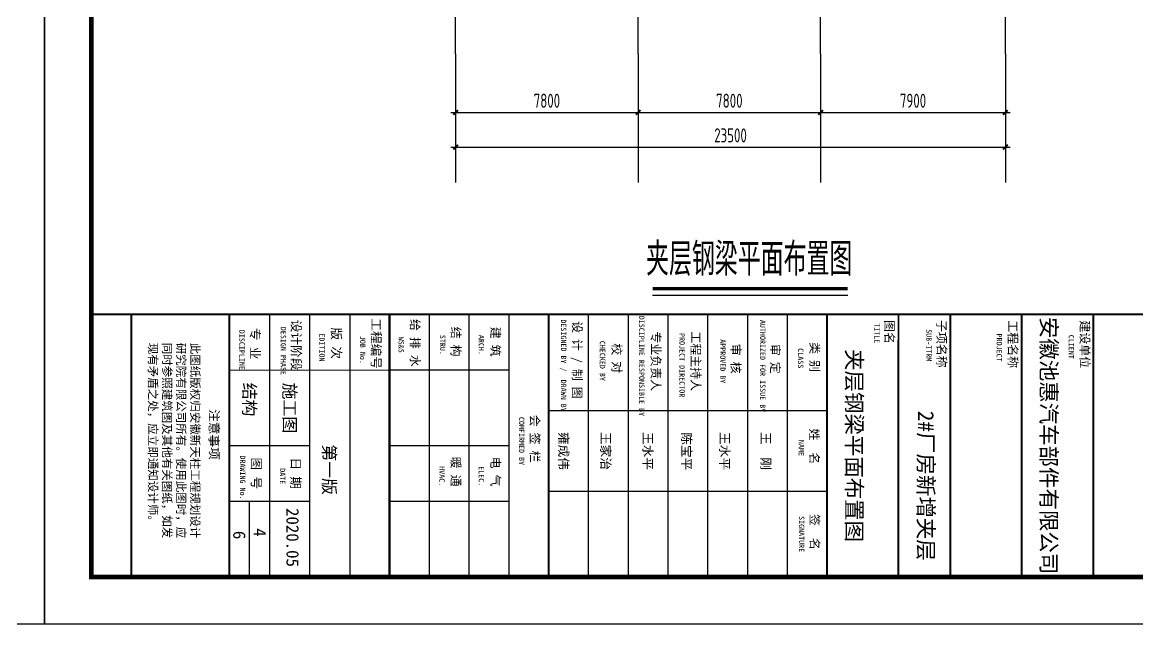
# Model space of a CAD drawing. Extents: x -32169 to 443031, y -120117 to 204739.
# Drawn here: x 215281 to 262960, y -120117 to -94411 of the extents above; entities that cross this region are included whole.
import ezdxf
from ezdxf.enums import TextEntityAlignment as Align

# ---------------------------------------------------------------- set-up
doc = ezdxf.new("R2010")
doc.units = 0
doc.header["$LTSCALE"] = 1000
doc.linetypes.add('CONTINOUS', pattern=[0])
doc.linetypes.add('DOTE', pattern=[2.42, 2, -0.2, 0.02, -0.2])
doc.layers.get('0').update_dxf_attribs({"linetype": 'CONTINUOUS'})
doc.layers.get('Defpoints').update_dxf_attribs({"linetype": 'CONTINUOUS'})
for name, color, linetype in [('46', 7, 'CONTINUOUS'), ('AXIS', 3, 'CONTINUOUS'), ('DIM', 3, 'CONTINUOUS'), ('DIM_SYMB', 3, 'CONTINOUS'), ('DOTE', 1, 'CONTINUOUS'), ('PUB_TEXT', 7, 'CONTINUOUS'), ('PUB_TITLE', 3, 'CONTINUOUS')]:
    doc.layers.add(name, color=color, linetype=linetype)
doc.styles.add('TQ', font='')
doc.styles.add('TSSD_Dimension', font='Tssdeng.shx', dxfattribs={"width": 0.7, "bigfont": 'hztxt.shx'})
doc.styles.add('TSSD_Label', font='tssdeng.shx', dxfattribs={"width": 0.7, "bigfont": 'hztxt.shx'})
doc.styles.get('TQ').set_extended_font_data('SimSun')
doc.dimstyles.new('TSSD_200_200', dxfattribs={"dimtxt": 600, "dimasz": 200, "dimexe": 200, "dimexo": 500, "dimgap": 200, "dimtad": 1, "dimdec": 0, "dimzin": 0, "dimdsep": 46, "dimtxsty": 'TSSD_Dimension', "dimblk": 'ARCHTICK', "dimblk1": 'ARCHTICK', "dimblk2": 'ARCHTICK', "dimcen": 0, "dimdle": 200, "dimclrt": 7, "dimadec": 0, "dimazin": 0, "dimtfac": 1, "dimtdec": 0, "dimtix": 1, "dimtmove": 2, "dimatfit": 3, "dimfxl": 1, "dimtolj": 1, "dimtzin": 0, "dimarcsym": 0})

# ---------------------------------------------------------------- blocks, each defined once
blk = doc.blocks.new('ly')
at = {"layer": 'PUB_TEXT', "color": 4, "insert": (-5884, 1715), "char_height": 212, "width": 5144.75, "attachment_point": 1, "style": 'TQ'}
blk.add_mtext('此图纸版权归安徽新天柱工程规划设计研究院有限公司所有。使用此图时，应同时参照建筑图及其他有关图纸，如发现有矛盾之处，应立即通知设计师。', dxfattribs=at)
blk = doc.blocks.new('_ArchTick')
at = {"color": 0, "linetype": 'ByBlock', "const_width": 0.4}
blk.add_lwpolyline([(-0.5, -0.5), (0.5, 0.5)], dxfattribs=at)
blk = doc.blocks.new('*D529')
at = {"layer": 'Defpoints', "color": 0}
for p in [(233805, -95763), (241605, -95763), (241605, -98264)]:
    blk.add_point(p, dxfattribs=at)
at = {"layer": 'DIM', "color": 0, "lineweight": -2}
for p, q in [((233805, -96263), (233805, -98464)), ((241605, -96263), (241605, -98464)), ((233605, -98264), (241805, -98264))]:
    blk.add_line(p, q, dxfattribs=at)
at = {"layer": 'DIM', "color": 0, "lineweight": -2, "xscale": 200, "yscale": 200, "zscale": 200, "rotation": 180}
blk.add_blockref('_ArchTick', (233805, -98264), dxfattribs=at)
at = {"layer": 'DIM', "color": 0, "lineweight": -2, "xscale": 200, "yscale": 200, "zscale": 200}
blk.add_blockref('_ArchTick', (241605, -98264), dxfattribs=at)
at = {"layer": 'DIM', "color": 7, "insert": (237705, -97764), "char_height": 600, "attachment_point": 5, "style": 'TSSD_Dimension'}
blk.add_mtext('\\A1;7800', dxfattribs=at)
blk = doc.blocks.new('*D530')
at = {"layer": 'Defpoints', "color": 0}
for p in [(241605, -95763), (249405, -95763), (249405, -98264)]:
    blk.add_point(p, dxfattribs=at)
at = {"layer": 'DIM', "color": 0, "lineweight": -2}
for p, q in [((241605, -96263), (241605, -98464)), ((249405, -96263), (249405, -98464)), ((241405, -98264), (249605, -98264))]:
    blk.add_line(p, q, dxfattribs=at)
at = {"layer": 'DIM', "color": 0, "lineweight": -2, "xscale": 200, "yscale": 200, "zscale": 200, "rotation": 180}
blk.add_blockref('_ArchTick', (241605, -98264), dxfattribs=at)
at = {"layer": 'DIM', "color": 0, "lineweight": -2, "xscale": 200, "yscale": 200, "zscale": 200}
blk.add_blockref('_ArchTick', (249405, -98264), dxfattribs=at)
at = {"layer": 'DIM', "color": 7, "insert": (245505, -97764), "char_height": 600, "attachment_point": 5, "style": 'TSSD_Dimension'}
blk.add_mtext('\\A1;7800', dxfattribs=at)
blk = doc.blocks.new('*D531')
at = {"layer": 'Defpoints', "color": 0}
for p in [(249405, -95763), (257305, -95763), (257305, -98264)]:
    blk.add_point(p, dxfattribs=at)
at = {"layer": 'DIM', "color": 0, "lineweight": -2}
for p, q in [((249405, -96263), (249405, -98464)), ((257305, -96263), (257305, -98464)), ((249205, -98264), (257505, -98264))]:
    blk.add_line(p, q, dxfattribs=at)
at = {"layer": 'DIM', "color": 0, "lineweight": -2, "xscale": 200, "yscale": 200, "zscale": 200, "rotation": 180}
blk.add_blockref('_ArchTick', (249405, -98264), dxfattribs=at)
at = {"layer": 'DIM', "color": 0, "lineweight": -2, "xscale": 200, "yscale": 200, "zscale": 200}
blk.add_blockref('_ArchTick', (257305, -98264), dxfattribs=at)
at = {"layer": 'DIM', "color": 7, "insert": (253355, -97764), "char_height": 600, "attachment_point": 5, "style": 'TSSD_Dimension'}
blk.add_mtext('\\A1;7900', dxfattribs=at)
blk = doc.blocks.new('*D567')
at = {"layer": 'Defpoints', "color": 0}
for p in [(233805, -96872), (257305, -96872), (257305, -99744)]:
    blk.add_point(p, dxfattribs=at)
at = {"layer": 'DIM', "color": 0, "lineweight": -2}
for p, q in [((233805, -97372), (233805, -99944)), ((257305, -97372), (257305, -99944)), ((233605, -99744), (257505, -99744))]:
    blk.add_line(p, q, dxfattribs=at)
at = {"layer": 'DIM', "color": 0, "lineweight": -2, "xscale": 200, "yscale": 200, "zscale": 200, "rotation": 180}
blk.add_blockref('_ArchTick', (233805, -99744), dxfattribs=at)
at = {"layer": 'DIM', "color": 0, "lineweight": -2, "xscale": 200, "yscale": 200, "zscale": 200}
blk.add_blockref('_ArchTick', (257305, -99744), dxfattribs=at)
at = {"layer": 'DIM', "color": 7, "insert": (245555, -99244), "char_height": 600, "attachment_point": 5, "style": 'TSSD_Dimension'}
blk.add_mtext('\\A1;23500', dxfattribs=at)

msp = doc.modelspace()

# ---------------------------------------------------------------- linework, layer by layer
at = {"layer": 'AXIS'}
for p, q in [((233805.24457, -95762.90283), (233805.24457, -101263.6325)), ((241605.24457, -95762.90283), (241605.24457, -101263.6325)), ((249405.24457, -95762.90283), (249405.24457, -101263.6325)), ((257305.24457, -95762.90283), (257305.24457, -101263.6325))]:
    msp.add_line(p, q, dxfattribs=at)
at = {"layer": 'DIM_SYMB', "const_width": 140, "elevation": 0}
msp.add_lwpolyline([(242224.90754, -105791.57293), (250564.81544, -105791.57293)], dxfattribs=at)
at = {"layer": 'DIM_SYMB', "elevation": 0}
msp.add_lwpolyline([(242224.90754, -106071.57293), (250564.81544, -106071.57293)], dxfattribs=at)
at = {"layer": 'DOTE', "linetype": 'DOTE'}
for p, q in [((233805.24457, -95762.90283), (233805.24457, 15277.3647)), ((241605.24457, -95762.90283), (241605.24457, 15277.3647)), ((249405.24457, -95762.90283), (249405.24457, 15277.3647)), ((257305.24457, -95762.90283), (257305.24457, 15277.3647))]:
    msp.add_line(p, q, dxfattribs=at)
at = {"layer": 'PUB_TITLE', "lineweight": 40}
for p, q in [((219931.68338, -106892.13955), (219930.98681, -118112.07593)), ((230975.52578, -106892.82519), (230974.82922, -118112.76156))]:
    msp.add_line(p, q, dxfattribs=at)
at = {"layer": 'PUB_TITLE'}
for p, q in [((225853.45483, -106892.5072), (225852.75612, -118146.88682)), ((227553.44519, -106892.61274), (227552.74862, -118112.54911)), ((229275.53543, -106892.71965), (229274.83886, -118112.65602)), ((232675.51614, -106892.93073), (232674.81957, -118112.8671)), ((234375.5065, -106893.03627), (234374.80993, -118112.97264)), ((236075.49686, -106893.14181), (236074.80029, -118113.07818)), ((237775.48722, -106893.24735), (237774.79065, -118113.18373)), ((239475.47758, -106893.3529), (239474.78101, -118113.28927)), ((241175.46794, -106893.45844), (241174.77137, -118113.39481)), ((242875.4583, -106893.56398), (242874.76173, -118113.50035)), ((244575.44866, -106893.66952), (244574.75209, -118113.60589)), ((246275.43902, -106893.77506), (246274.74245, -118113.71143)), ((247975.42938, -106893.8806), (247974.73281, -118113.81697)), ((224131.22426, -109272.76456), (230975.378, -109273.18947)), ((230975.37807, -109272.05614), (236075.34915, -109272.37277)), ((237775.23181, -111007.2418), (249675.16433, -111007.98058)), ((224131.0238, -112501.61292), (227553.09695, -112501.82537)), ((230975.17755, -112502.03783), (236075.14862, -112502.35445)), ((224130.87604, -114881.59942), (227552.9492, -114881.81187)), ((224991.71687, -118112.39011), (224991.91744, -114881.65288)), ((230975.02979, -114882.02433), (236075.00087, -114882.34095)), ((237775.01756, -114458.22222), (249674.95008, -114458.96101))]:
    msp.add_line(p, q, dxfattribs=at)
for points in [[(132230.54765, -120116.90179), (216230.54765, -120116.90179), (216230.54765, 28483.09821), (132230.54765, 28483.09821)], [(216230.54765, -120116.90179), (300230.54765, -120116.90179), (300230.54765, 28483.09821), (216230.54765, 28483.09821)]]:
    msp.add_lwpolyline(points, close=True, dxfattribs=at)
at = {"layer": 'PUB_TITLE', "const_width": 200}
msp.add_lwpolyline([(218230.54765, -118116.90179), (298230.54765, -118116.90179), (298230.54765, 23483.09821), (218230.54765, 23483.09821)], close=True, dxfattribs=at)
at = {"layer": 'PUB_TITLE', "lineweight": 40, "const_width": 84.99952, "elevation": 0}
for points in [[(298231.23934, -106897.00064), (218231.69302, -106892.03401)], [(298231.23934, -106897.00064), (218231.69302, -106892.03401)], [(224131.37204, -106892.40028), (224130.67889, -118057.15334)], [(237775.48722, -106893.24735), (237774.79065, -118113.18373)], [(249675.41974, -106893.98614), (249674.72317, -118113.92251)], [(252735.40238, -106894.17611), (252734.70581, -118114.11248)], [(254945.38985, -106894.31332), (254944.69328, -118114.24969)], [(258005.3725, -106894.50329), (258004.67593, -118114.43966)], [(261065.35514, -106894.69326), (261064.65857, -118114.62963)]]:
    msp.add_lwpolyline(points, dxfattribs=at)
at = {"layer": 'PUB_TITLE', "const_width": 84.99952, "elevation": 0}
msp.add_lwpolyline([(230975.52578, -106892.82519), (230974.82922, -118112.76156)], dxfattribs=at)

# ---------------------------------------------------------------- block references
at = {"layer": 'PUB_TEXT', "xscale": 1.699990361781738, "yscale": 1.699990361781738, "zscale": 1.699990361781738, "rotation": 269.9964428963901}
msp.add_blockref('ly', (219930.98681, -118112.07593, 0), dxfattribs=at)

# ---------------------------------------------------------------- texts
at = {"layer": '46', "linetype": 'Continuous', "style": 'TQ'}
for s, height, rotation, p in [('安徽池惠汽车部件有限公司', 672.1480882, 269.996442897, (258828.0288, -112504.52257, 0)), ('夹层钢梁平面布置图', 672.148088, 269.996442899, (250507.3016, -112504.00599, 0))]:
    msp.add_text(s, height=height, rotation=rotation, dxfattribs=at).set_placement(p, align=Align.CENTER)
for s, height, rotation, p in [('结构', 528.647446, 269.996442897, (224726.08965, -109813.72413, 0)), ('施工图', 528.647446, 269.996442897, (226448.17244, -109813.83104, 0)), ('2#厂房新增夹层', 672.148069, 269.996442899, (253571.88309, -111012.70425)), ('第一版', 528.647446, 269.996442897, (228139.9396, -112450.50022, 0)), ('2020.05', 528.647446, 269.996442897, (226572.47462, -115173.60575, 0)), ('6', 528.64745, 269.996442897, (224297.00342, -116149.23718, 0)), ('4', 528.64745, 269.996442899, (225170.60695, -116036.11296, 0))]:
    msp.add_text(s, height=height, rotation=rotation, dxfattribs=at).set_placement(p)
at = {"layer": 'PUB_TEXT', "style": 'TSSD_Label', "width": 0.7}
msp.add_text('夹层钢梁平面布置图', height=1400, dxfattribs=at).set_placement((241944.26643, -105237.21277, 0))
at = {"layer": 'PUB_TEXT', "style": 'TQ'}
for s, height, p in [(' 设计阶段', 395.997755, (226790.49645, -106860.92643, 0)), (' 工程编号', 395.997755, (230210.50311, -106799.39875, 0)), ('     DISCIPLINE', 229.4986989, (224555.93277, -106696.06489, 0)), ('  专 业', 395.997755, (225037.25208, -106934.94139, 0)), ('     DESIGN PHASE', 229.4986989, (226328.88717, -106567.26345, 0)), ('     EDITION', 229.4986989, (227978.26129, -106847.27139, 0)), ('  版 次', 395.997755, (228506.17948, -106915.26816, 0)), ('      JOB No.', 229.4986989, (229721.19923, -106780.85265, 0)), ('注意事项', 395.997755, (223283.60606, -110951.65514, 0)), ('雍成伟', 395.997755, (238223.17569, -111924.10645, 0)), ('王家治', 395.997755, (240023.16548, -111924.2182, 0)), ('王水平', 395.997755, (241823.15527, -111924.32995, 0)), ('陈宝平', 395.997755, (243479.24529, -111936.61145, 0)), ('王水平', 395.997755, (245108.70903, -111924.53393, 0)), ('王  刚', 395.997755, (246868.19197, -111924.64316, 0)), ('     DRAWING No.', 229.4986989, (224590.18342, -112066.24809, 0)), ('图 号', 395.997755, (225085.14898, -113011.66926, 0)), ('         DATE', 229.4986989, (226290.69851, -111926.28923, 0)), ('日 期', 395.997755, (226769.02701, -113011.7738, 0))]:
    msp.add_text(s, height=height, rotation=269.996442897, dxfattribs=at).set_placement(p)
at = {"layer": 'PUB_TEXT', "attachment_point": 1, "rotation": 269.996442896, "style": 'TQ'}
for s, insert, char_height, width in [('给 排 水', (232253.68158, -107094.07224, 0), 373.99788, 4447.1747884), ('DESIGNED BY /  DRAWN BY', (238536.72789, -107107.86651, 0), 229.4986989, 4799.0727934), ('设 计 / 制 图', (239183.97236, -107185.30429, 0), 373.99788, 5153.8975675), ('DISCIPLINE RESPONSIBLE BY', (241875.92015, -106952.05809, 0), 229.4986989, 4799.0727934), ('AUTHORIZED FOR ISSUE BY', (247048.79521, -107130.37595, 0), 229.4986989, 4799.0727934), ('图名', (252533.5783, -107139.87812, 0), 373.99788, 2223.5873942), ('子项名称', (254762.99447, -107133.94349, 0), 373.99788, 2223.5873942), ('工程名称', (257809.13423, -107150.43092, 0), 373.99788, 2223.5873942), ('建设单位', (260885.62834, -107153.63434, 0), 373.99788, 2223.5873942), ('   STRU.', (233366.15315, -107255.38012, 0), 229.498699, 4799.0727934), ('结 构', (233996.62287, -107424.13828, 0), 373.99788, 4011.9772556), ('   ARCH.', (235021.51102, -107255.48289, 0), 229.498699, 4799.0727934), ('建 筑', (235696.61323, -107424.24382, 0), 373.99788, 4011.9772556), ('专业负责人', (242545.92784, -107623.55227, 0), 373.99788, 3323.0508893), ('PROJECT DIRECTOR', (243600.16072, -107692.31827, 0), 229.4986989, 4799.0727934), ('工程主持人', (244252.59722, -107625.4148, 0), 373.99788, 3479.1049636), ('TITLE', (251934.59448, -107273.31384, 0), 229.498699, 4799.0727934), ('SUB-ITRM', (254151.24724, -107529.09965, 0), 229.498699, 4799.0727934), ('PROJECT', (257159.18278, -107714.43027, 0), 229.498699, 4799.0727934), ('   WS&S', (231593.43125, -107336.46148, 0), 229.498699, 4882.3723212), ('CHECKED BY', (240197.56021, -108022.51617, 0), 229.498699, 4799.0727934), ('校 对', (240872.66613, -108131.72553, 0), 373.99788, 4012.2621612), ('APPROVED BY', (245342.29335, -107955.81114, 0), 229.4986989, 4799.0727934), ('审 核', (245966.00439, -108154.89664, 0), 373.99788, 2855.6954016), ('审 定', (247650.98324, -108158.14592, 0), 373.99788, 1610.6718203), ('类 别', (249335.34778, -108083.99803, 0), 373.99788, 2223.5873942), ('CLIENT', (260239.61677, -107765.72067, 0), 229.498699, 4799.0727934), ('CLASS', (248670.99921, -108343.71846, 0), 229.498699, 4799.0727934), ('COMFIRMED BY', (236741.90471, -111279.67719, 0), 229.4986989, 4799.0727934), ('会 签 栏', (237372.39072, -111186.16484, 0), 373.99788, 4447.1747884), ('姓  名', (249321.31477, -111773.43098, 0), 373.99788, 2324.9560466), ('NAME', (248695.26919, -112263.33884, 0), 229.498699, 4799.0727934), ('   HVAC.', (233336.04951, -112869.91857, 0), 229.498699, 4799.0727934), ('暖 通', (233996.278, -112979.12701, 0), 373.99788, 4011.9772556), ('   ELEC.', (235021.16245, -112870.02319, 0), 229.498699, 4799.0727934), ('电 气', (235696.26836, -112979.23255, 0), 373.99788, 4011.9772556), ('SIGNATURE', (248709.94494, -115515.32926, 0), 229.498699, 4799.0727934), ('签  名', (249334.89178, -115429.00636, 0), 373.99788, 2948.1265342)]:
    msp.add_mtext(s, dxfattribs=dict(at, insert=insert, char_height=char_height, width=width))

# ---------------------------------------------------------------- dimensions: what is measured, and where the dimension line sits
at = {"layer": 'DIM'}
for p1, p2, picture, middle in [((233805.24457, -95762.90283), (241605.24457, -95762.90283), '*D529', (237705.24457, -97763.6325)), ((241605.24457, -95762.90283), (249405.24457, -95762.90283), '*D530', (245505.24457, -97763.6325)), ((249405.24457, -95762.90283), (257305.24457, -95762.90283), '*D531', (253355.24457, -97763.6325))]:
    dim = msp.add_aligned_dim(p1=p1, p2=p2, distance=-2500.72967, dimstyle='TSSD_200_200', dxfattribs=at)
    dim.commit()
    dim.dimension.update_dxf_attribs({"geometry": picture, "text_midpoint": middle})
dim = msp.add_linear_dim(base=(257305.24457, -99744.10174), p1=(233805.24457, -96872.09751), p2=(257305.24457, -96872.09751), dimstyle='TSSD_200_200', dxfattribs=at)
dim.commit()
dim.dimension.update_dxf_attribs({"geometry": '*D567', "text_midpoint": (245555.24457, -99244.10174)})

doc.saveas('drawing.dxf')
